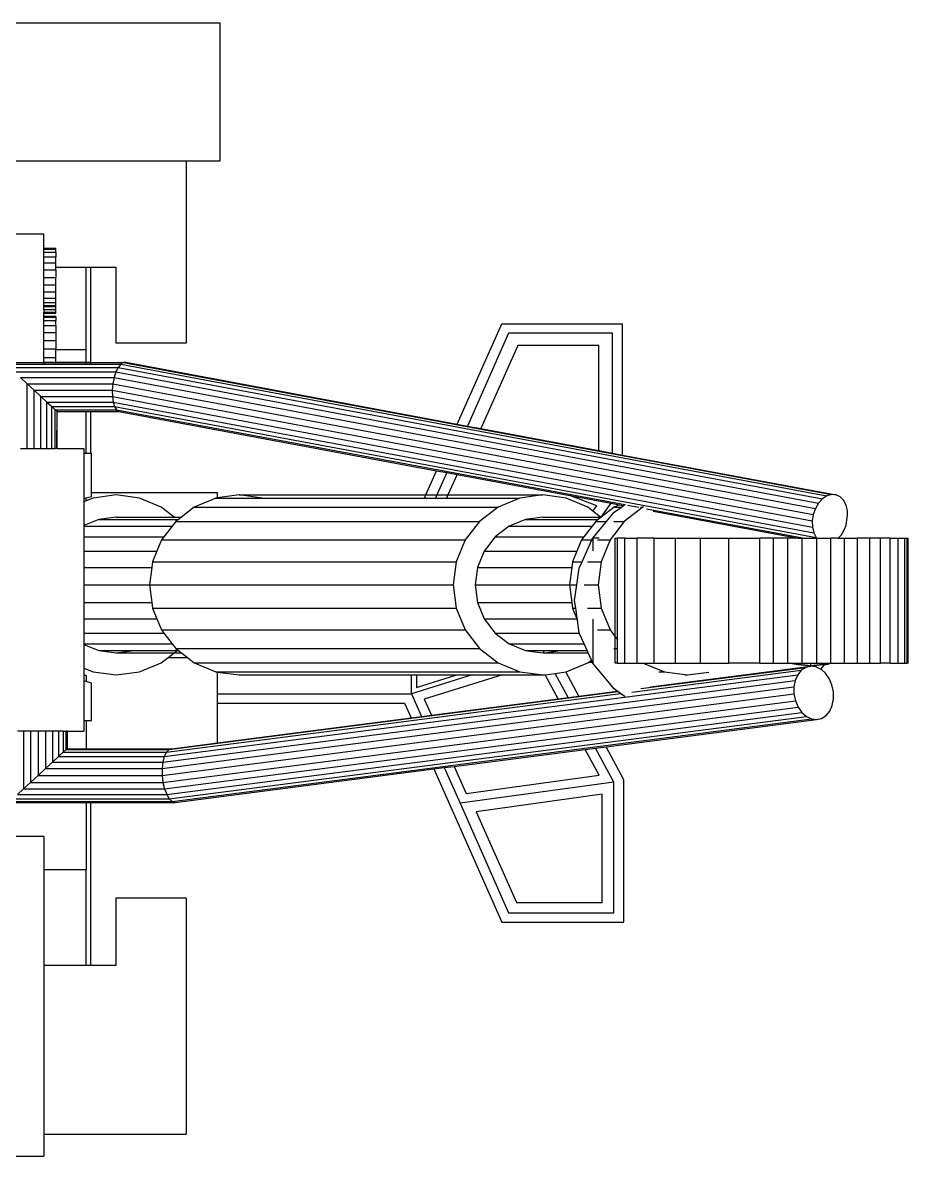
# Model space of a CAD drawing. Header units: inches. Extents: x -625442 to 34963, y -27993 to 66986.
# Drawn here: x 3385.37 to 3395.94, y 22021.67 to 22035.2 of the extents above; entities that cross this region are included whole.
import ezdxf

# ---------------------------------------------------------------- set-up
doc = ezdxf.new("R2010")
doc.units = ezdxf.units.IN
doc.header["$LTSCALE"] = 0.5
doc.header["$MEASUREMENT"] = 0
doc.layers.add('P-FURNITURE', color=201, linetype='Continuous')

# ---------------------------------------------------------------- blocks, each defined once
blk = doc.blocks.new('John Deere pl')
for p, q in [((6.95077, 2.5015), (7.09082, 2.5015)), ((7.09082, 2.43591), (7.09082, 2.5015)), ((6.95077, 2.43591), (7.07467, 2.43591)), ((7.07467, 2.43591), (7.07467, 2.34922)), ((7.07467, 2.43591), (7.09082, 2.43591)), ((6.99237, 2.4011), (7.00708, 2.4011)), ((7.00708, 2.39429), (7.00708, 2.4011)), ((7.00708, 2.39381), (7.00708, 2.39429)), ((7.00708, 2.39429), (7.01274, 2.39429)), ((7.00708, 2.39243), (7.00708, 2.39381)), ((7.00708, 2.39381), (7.01274, 2.39381)), ((7.00708, 2.39243), (7.01274, 2.39243)), ((7.00708, 2.39023), (7.00708, 2.39243)), ((7.01274, 2.39381), (7.01274, 2.39429)), ((7.01274, 2.39243), (7.01274, 2.39381)), ((7.01274, 2.39243), (7.01274, 2.39023)), ((7.00708, 2.39023), (7.01274, 2.39023)), ((7.00708, 2.38736), (7.00708, 2.39023)), ((7.00708, 2.38736), (7.01274, 2.38736)), ((7.00708, 2.38402), (7.00708, 2.38736)), ((7.01274, 2.38736), (7.01274, 2.39023)), ((7.01274, 2.38532), (7.01274, 2.38736)), ((7.00708, 2.38043), (7.00708, 2.38402)), ((7.00708, 2.38402), (7.01274, 2.38402)), ((7.01274, 2.38532), (7.02715, 2.38532)), ((7.01274, 2.38402), (7.01274, 2.38532)), ((7.01274, 2.38402), (7.01274, 2.38043)), ((7.02715, 2.34596), (7.02715, 2.38532)), ((7.02715, 2.38532), (7.02923, 2.38532)), ((7.02923, 2.38532), (7.04126, 2.38532)), ((7.02923, 2.38532), (7.02923, 2.34008)), ((7.04126, 2.38532), (7.04126, 2.34922)), ((7.00708, 2.37685), (7.00708, 2.38043)), ((7.00708, 2.38043), (7.01274, 2.38043)), ((7.00708, 2.37351), (7.00708, 2.37685)), ((7.00708, 2.37685), (7.01274, 2.37685)), ((7.01274, 2.37685), (7.01274, 2.38043)), ((7.01274, 2.37351), (7.01274, 2.37685)), ((7.00708, 2.37064), (7.00708, 2.37351)), ((7.00708, 2.37351), (7.01274, 2.37351)), ((7.01274, 2.37064), (7.01274, 2.37351)), ((7.00708, 2.36843), (7.00708, 2.37064)), ((7.00708, 2.37064), (7.01274, 2.37064)), ((7.00708, 2.36705), (7.00708, 2.36843)), ((7.00708, 2.36843), (7.01274, 2.36843)), ((7.00708, 2.36705), (7.01274, 2.36705)), ((7.00708, 2.36658), (7.00708, 2.36705)), ((7.00708, 2.36658), (7.01274, 2.36658)), ((7.00708, 2.36511), (7.00708, 2.36658)), ((7.01274, 2.36843), (7.01274, 2.37064)), ((7.01274, 2.36705), (7.01274, 2.36843)), ((7.01274, 2.36658), (7.01274, 2.36705)), ((7.01274, 2.36511), (7.01274, 2.36658)), ((7.00708, 2.36511), (7.01274, 2.36511)), ((7.00708, 2.36511), (7.00708, 2.36386)), ((7.00708, 2.36386), (7.01274, 2.36386)), ((7.00708, 2.36343), (7.00708, 2.36386)), ((7.00708, 2.36209), (7.00708, 2.36343)), ((7.00708, 2.36343), (7.01274, 2.36343)), ((7.00708, 2.36209), (7.01274, 2.36209)), ((7.00708, 2.36156), (7.00708, 2.36209)), ((7.00708, 2.36156), (7.01274, 2.36156)), ((7.00708, 2.36), (7.00708, 2.36156)), ((7.00708, 2.36), (7.01274, 2.36)), ((7.00708, 2.35752), (7.00708, 2.36)), ((7.01274, 2.36386), (7.01274, 2.36511)), ((7.01274, 2.36343), (7.01274, 2.36386)), ((7.01274, 2.36156), (7.01274, 2.36209)), ((7.01274, 2.36156), (7.01274, 2.36)), ((7.01274, 2.35752), (7.01274, 2.36)), ((7.00708, 2.35752), (7.01274, 2.35752)), ((7.00708, 2.35429), (7.00708, 2.35752)), ((7.01274, 2.35752), (7.01274, 2.35429)), ((7.20361, 2.31068), (7.2248, 2.3584)), ((7.2248, 2.3584), (7.28221, 2.3584)), ((7.28221, 2.29601), (7.28221, 2.3584)), ((7.00708, 2.35429), (7.01274, 2.35429)), ((7.00708, 2.35052), (7.00708, 2.35429)), ((7.00708, 2.35052), (7.01274, 2.35052)), ((7.00708, 2.34648), (7.00708, 2.35052)), ((7.01274, 2.35429), (7.01274, 2.35052)), ((7.01274, 2.35052), (7.01274, 2.34648)), ((7.07467, 2.34922), (7.04126, 2.34922)), ((7.22805, 2.35394), (7.20844, 2.30978)), ((7.27737, 2.35394), (7.22805, 2.35394)), ((7.27737, 2.29691), (7.27737, 2.35394)), ((7.00708, 2.34648), (7.01274, 2.34648)), ((7.00708, 2.34244), (7.00708, 2.34648)), ((7.01274, 2.34596), (7.01274, 2.34648)), ((7.02715, 2.34596), (7.01274, 2.34596)), ((7.01274, 2.34244), (7.01274, 2.34596)), ((7.02715, 2.34008), (7.02715, 2.34596)), ((7.23238, 2.34801), (7.21488, 2.30858)), ((7.27092, 2.34801), (7.23238, 2.34801)), ((7.27092, 2.29812), (7.27092, 2.34801)), ((6.99237, 2.34005), (7.00708, 2.34008)), ((6.99237, 2.33931), (7.00708, 2.33931)), ((6.99237, 2.33923), (7.00708, 2.33923)), ((7.00708, 2.34244), (7.01274, 2.34244)), ((7.00708, 2.34008), (7.00708, 2.34244)), ((7.00708, 2.34008), (7.01274, 2.34008)), ((7.00708, 2.33931), (7.00708, 2.34008)), ((7.00708, 2.33923), (7.00708, 2.33931)), ((7.00708, 2.33931), (7.01274, 2.33931)), ((7.00708, 2.33923), (7.01274, 2.33923)), ((7.01274, 2.34008), (7.01274, 2.34244)), ((7.01274, 2.34008), (7.02715, 2.34008)), ((7.01274, 2.33931), (7.01274, 2.34008)), ((7.01274, 2.33923), (7.01274, 2.33931)), ((7.01274, 2.33931), (7.02715, 2.33931)), ((7.01274, 2.33923), (7.02715, 2.33923)), ((7.02715, 2.34008), (7.02923, 2.34008)), ((7.02715, 2.33931), (7.02715, 2.34008)), ((7.02715, 2.33923), (7.02715, 2.33931)), ((7.02715, 2.33931), (7.02923, 2.33931)), ((7.02715, 2.33923), (7.02923, 2.33923)), ((7.02923, 2.34008), (7.04487, 2.34005)), ((7.02923, 2.34008), (7.02923, 2.33931)), ((7.02923, 2.33931), (7.02923, 2.33923)), ((7.02923, 2.33931), (7.04373, 2.33931)), ((7.02923, 2.33923), (7.0436, 2.33923)), ((7.0436, 2.33923), (7.04239, 2.33767)), ((7.04373, 2.33931), (7.0436, 2.33923)), ((7.0436, 2.33923), (7.37934, 2.27657)), ((7.04487, 2.34005), (7.04373, 2.33931)), ((7.0461, 2.34008), (7.04487, 2.34005)), ((7.04487, 2.34005), (7.38156, 2.27721)), ((7.0461, 2.34008), (7.20361, 2.31068)), ((6.99062, 2.33767), (7.04239, 2.33767)), ((6.993, 2.33549), (7.04132, 2.33549)), ((7.04132, 2.33549), (7.04047, 2.33282)), ((7.04239, 2.33767), (7.04132, 2.33549)), ((7.04132, 2.33549), (7.37536, 2.27314)), ((7.04239, 2.33767), (7.37723, 2.27518)), ((6.9959, 2.33282), (7.04047, 2.33282)), ((6.9959, 2.33282), (6.99912, 2.32985)), ((6.99912, 2.32985), (7.00245, 2.32679)), ((6.99912, 2.32985), (7.03988, 2.32985)), ((6.99912, 2.29908), (6.99912, 2.32985)), ((7.03988, 2.32985), (7.0396, 2.32679)), ((7.04047, 2.33282), (7.03988, 2.32985)), ((7.03988, 2.32985), (7.37283, 2.26771)), ((7.04047, 2.33282), (7.37386, 2.27059)), ((7.00245, 2.29908), (7.00245, 2.32679)), ((7.00245, 2.32679), (7.00566, 2.32384)), ((7.00245, 2.32679), (7.0396, 2.32679)), ((7.00566, 2.29908), (7.00566, 2.32384)), ((7.00566, 2.32384), (7.00853, 2.3212)), ((7.00566, 2.32384), (7.03965, 2.32384)), ((7.0396, 2.32679), (7.03965, 2.32384)), ((7.0396, 2.32679), (7.37235, 2.26468)), ((7.03965, 2.32384), (7.04003, 2.3212)), ((7.03965, 2.32384), (7.37244, 2.26172)), ((7.00853, 2.29908), (7.00853, 2.3212)), ((7.00853, 2.3212), (7.01086, 2.31905)), ((7.00853, 2.3212), (7.04003, 2.3212)), ((7.01086, 2.29908), (7.01086, 2.31905)), ((7.01086, 2.31905), (7.0125, 2.31754)), ((7.01086, 2.31905), (7.04071, 2.31905)), ((7.0125, 2.31754), (7.04164, 2.31754)), ((7.0125, 2.29908), (7.0125, 2.31754)), ((7.01334, 2.31678), (7.0125, 2.31754)), ((7.04003, 2.3212), (7.3731, 2.25903)), ((7.04003, 2.3212), (7.04071, 2.31905)), ((7.04071, 2.31905), (7.04164, 2.31754)), ((7.04071, 2.31905), (7.37428, 2.25679)), ((7.04164, 2.31754), (7.28329, 2.27244)), ((7.04164, 2.31754), (7.04276, 2.31678)), ((7.01331, 2.29908), (7.01334, 2.31678)), ((7.01334, 2.29908), (7.01334, 2.31678)), ((7.01334, 2.31678), (7.02715, 2.31678)), ((7.02715, 2.29683), (7.02715, 2.31678)), ((7.02715, 2.31678), (7.02923, 2.31678)), ((7.02923, 2.31678), (7.02923, 2.29683)), ((7.02923, 2.31678), (7.04276, 2.31678)), ((7.04276, 2.31678), (7.1938, 2.28858)), ((7.20361, 2.31068), (7.20844, 2.30978)), ((7.20844, 2.30978), (7.21488, 2.30858)), ((7.21488, 2.30858), (7.27092, 2.29812)), ((6.9959, 2.29908), (6.99912, 2.29908)), ((6.99912, 2.29908), (7.00245, 2.29908)), ((7.00245, 2.29908), (7.00566, 2.29908)), ((7.00566, 2.29908), (7.00853, 2.29908)), ((7.00853, 2.29908), (7.01086, 2.29908)), ((7.01086, 2.29908), (7.0125, 2.29908)), ((7.01331, 2.29908), (7.0125, 2.29908)), ((7.01334, 2.29908), (7.01331, 2.29908)), ((7.01334, 2.29908), (7.02604, 2.29908)), ((7.02604, 2.29908), (7.02604, 2.29683)), ((7.02604, 2.29683), (7.02715, 2.29683)), ((7.02604, 2.29683), (7.02604, 2.27536)), ((7.02715, 2.29683), (7.02923, 2.29683)), ((7.02923, 2.29683), (7.02972, 2.29683)), ((7.02972, 2.27819), (7.02972, 2.29683)), ((7.27092, 2.29812), (7.27737, 2.29691)), ((7.27737, 2.29691), (7.28221, 2.29601)), ((7.28221, 2.29601), (7.38372, 2.27706)), ((7.18867, 2.27703), (7.1938, 2.28858)), ((7.1938, 2.28858), (7.19863, 2.28768)), ((7.19863, 2.28768), (7.1939, 2.27703)), ((7.19863, 2.28768), (7.20352, 2.28677)), ((7.20352, 2.28677), (7.19919, 2.27703)), ((7.20352, 2.28677), (7.25707, 2.27678)), ((7.02604, 2.27536), (7.02715, 2.27566)), ((7.02604, 2.27536), (7.02604, 2.27372)), ((7.02715, 2.27418), (7.02604, 2.27372)), ((7.02604, 2.27372), (7.02604, 2.26249)), ((7.02715, 2.27566), (7.02972, 2.27635)), ((7.02715, 2.27418), (7.02715, 2.27566)), ((7.03048, 2.27557), (7.02715, 2.27418)), ((7.02972, 2.27635), (7.02972, 2.27819)), ((7.02972, 2.27819), (7.08965, 2.27819)), ((7.04151, 2.27703), (7.03048, 2.27557)), ((7.05254, 2.27557), (7.04151, 2.27703)), ((7.06281, 2.27129), (7.05254, 2.27557)), ((7.08888, 2.27557), (7.0786, 2.27129)), ((7.08965, 2.27567), (7.08888, 2.27557)), ((7.08888, 2.27557), (7.08965, 2.27557)), ((7.08965, 2.27567), (7.08965, 2.27819)), ((7.09991, 2.27703), (7.08965, 2.27567)), ((7.08965, 2.27557), (7.08965, 2.27567)), ((7.08965, 2.27557), (7.11094, 2.27557)), ((7.11094, 2.27557), (7.09991, 2.27703)), ((7.09991, 2.27703), (7.18867, 2.27703)), ((7.11094, 2.27557), (7.18802, 2.27557)), ((7.18802, 2.27557), (7.18867, 2.27703)), ((7.18802, 2.27557), (7.19326, 2.27557)), ((7.18867, 2.27703), (7.1939, 2.27703)), ((7.1939, 2.27703), (7.19326, 2.27557)), ((7.19326, 2.27557), (7.19854, 2.27557)), ((7.1939, 2.27703), (7.19919, 2.27703)), ((7.19919, 2.27703), (7.19854, 2.27557)), ((7.19854, 2.27557), (7.2333, 2.27557)), ((7.19919, 2.27703), (7.24433, 2.27703)), ((7.2333, 2.27557), (7.22302, 2.27129)), ((7.24433, 2.27703), (7.2333, 2.27557)), ((7.25536, 2.27557), (7.24433, 2.27703)), ((7.26563, 2.27129), (7.25536, 2.27557)), ((7.26992, 2.27179), (7.25707, 2.27678)), ((7.25707, 2.27678), (7.27684, 2.27308)), ((7.37723, 2.27518), (7.37536, 2.27314)), ((7.37934, 2.27657), (7.37723, 2.27518)), ((7.38156, 2.27721), (7.37934, 2.27657)), ((7.38372, 2.27706), (7.38156, 2.27721)), ((7.38567, 2.27614), (7.38372, 2.27706)), ((7.3873, 2.2745), (7.38567, 2.27614)), ((7.38849, 2.27226), (7.3873, 2.2745)), ((7.06897, 2.26656), (7.06281, 2.27129)), ((7.0786, 2.27129), (7.07245, 2.26656)), ((7.0786, 2.27129), (7.22302, 2.27129)), ((7.22302, 2.27129), (7.2142, 2.2645)), ((7.26812, 2.26938), (7.26563, 2.27129)), ((7.26812, 2.26938), (7.26992, 2.27179)), ((7.27179, 2.26656), (7.26812, 2.26938)), ((7.27195, 2.26656), (7.27684, 2.27308)), ((7.27825, 2.27129), (7.2721, 2.26656)), ((7.27461, 2.2645), (7.27815, 2.26878)), ((7.27684, 2.27308), (7.28079, 2.27235)), ((7.27815, 2.26878), (7.28168, 2.27129)), ((7.28079, 2.27235), (7.27825, 2.27129)), ((7.27825, 2.27129), (7.28168, 2.27129)), ((7.28079, 2.27235), (7.28267, 2.272)), ((7.28168, 2.27129), (7.28267, 2.272)), ((7.28267, 2.272), (7.28329, 2.27244)), ((7.29183, 2.27129), (7.28301, 2.2645)), ((7.28329, 2.27244), (7.28366, 2.2727)), ((7.28458, 2.2722), (7.28998, 2.27119)), ((7.29072, 2.27129), (7.29183, 2.27129)), ((7.29217, 2.27144), (7.29183, 2.27129)), ((7.29357, 2.27052), (7.36873, 2.25649)), ((7.2968, 2.26936), (7.32323, 2.26443)), ((7.37386, 2.27059), (7.37283, 2.26771)), ((7.37536, 2.27314), (7.37386, 2.27059)), ((7.38914, 2.26957), (7.38849, 2.27226)), ((7.38921, 2.26736), (7.38914, 2.26957)), ((7.03318, 2.26545), (7.02604, 2.26249)), ((7.04151, 2.26656), (7.03318, 2.26545)), ((7.03318, 2.26545), (7.07102, 2.26545)), ((7.04151, 2.26656), (7.06897, 2.26656)), ((7.06978, 2.2645), (7.06804, 2.26223)), ((7.06897, 2.26656), (7.07245, 2.26656)), ((7.07102, 2.26545), (7.06978, 2.2645)), ((7.06978, 2.2645), (7.2142, 2.2645)), ((7.07245, 2.26656), (7.07102, 2.26545)), ((7.2142, 2.2645), (7.20742, 2.25564)), ((7.236, 2.26545), (7.22824, 2.26223)), ((7.24433, 2.26656), (7.236, 2.26545)), ((7.236, 2.26545), (7.27067, 2.26545)), ((7.24433, 2.26656), (7.27179, 2.26656)), ((7.26943, 2.2645), (7.26769, 2.26223)), ((7.26799, 2.25649), (7.27461, 2.2645)), ((7.27067, 2.26545), (7.26943, 2.2645)), ((7.26943, 2.2645), (7.27461, 2.2645)), ((7.2721, 2.26656), (7.27067, 2.26545)), ((7.27179, 2.26656), (7.27195, 2.26656)), ((7.27195, 2.26656), (7.2721, 2.26656)), ((7.28301, 2.2645), (7.27624, 2.25564)), ((7.27798, 2.2645), (7.28301, 2.2645)), ((7.32323, 2.26443), (7.36575, 2.25649)), ((7.37283, 2.26771), (7.37235, 2.26468)), ((7.37235, 2.26468), (7.37244, 2.26172)), ((7.38843, 2.26269), (7.38921, 2.26736)), ((7.02604, 2.26249), (7.02604, 2.26223)), ((7.02604, 2.26223), (7.06804, 2.26223)), ((7.02604, 2.26223), (7.02604, 2.25709)), ((7.06804, 2.26223), (7.06412, 2.25709)), ((7.22824, 2.26223), (7.22157, 2.25709)), ((7.22824, 2.26223), (7.26769, 2.26223)), ((7.26769, 2.26223), (7.26377, 2.25709)), ((7.37244, 2.26172), (7.3731, 2.25903)), ((7.3731, 2.25903), (7.37428, 2.25679)), ((7.3847, 2.25649), (7.38622, 2.25815)), ((7.38622, 2.25815), (7.38772, 2.2607)), ((7.38772, 2.2607), (7.38843, 2.26269)), ((7.02604, 2.25709), (7.06412, 2.25709)), ((7.02604, 2.25709), (7.02604, 2.2504)), ((7.063, 2.25564), (7.06084, 2.2504)), ((7.06412, 2.25709), (7.063, 2.25564)), ((7.063, 2.25564), (7.20742, 2.25564)), ((7.20742, 2.25564), (7.20317, 2.24532)), ((7.22157, 2.25709), (7.21646, 2.2504)), ((7.22157, 2.25709), (7.26377, 2.25709)), ((7.26266, 2.25564), (7.2605, 2.2504)), ((7.26377, 2.25709), (7.26266, 2.25564)), ((7.26266, 2.25564), (7.26761, 2.25564)), ((7.26301, 2.24532), (7.26761, 2.25564)), ((7.26761, 2.25564), (7.26799, 2.25649)), ((7.26799, 2.25649), (7.26799, 2.25053)), ((7.2711, 2.25649), (7.26799, 2.25649)), ((7.27036, 2.25564), (7.27624, 2.25564)), ((7.27624, 2.25564), (7.27198, 2.24532)), ((7.27875, 2.25649), (7.27983, 2.25649)), ((7.27875, 2.20957), (7.27875, 2.25649)), ((7.27983, 2.20815), (7.27983, 2.25649)), ((7.28335, 2.25649), (7.27983, 2.25649)), ((7.28335, 2.19716), (7.28335, 2.25649)), ((7.28335, 2.25649), (7.2892, 2.25649)), ((7.2892, 2.19716), (7.2892, 2.25649)), ((7.29727, 2.25649), (7.2892, 2.25649)), ((7.29727, 2.25649), (7.30738, 2.25649)), ((7.29727, 2.19716), (7.29727, 2.25649)), ((7.30738, 2.25649), (7.31929, 2.25649)), ((7.30738, 2.19716), (7.30738, 2.25649)), ((7.31929, 2.19716), (7.31929, 2.25649)), ((7.31929, 2.25649), (7.32323, 2.25649)), ((7.32323, 2.25649), (7.33273, 2.25649)), ((7.33273, 2.19716), (7.33273, 2.25649)), ((7.33273, 2.25649), (7.3474, 2.25649)), ((7.3474, 2.19716), (7.3474, 2.25649)), ((7.35397, 2.25649), (7.3474, 2.25649)), ((7.35397, 2.19716), (7.35397, 2.25649)), ((7.36075, 2.25649), (7.35397, 2.25649)), ((7.36075, 2.19716), (7.36075, 2.25649)), ((7.36575, 2.25649), (7.36075, 2.25649)), ((7.36575, 2.25649), (7.36764, 2.25649)), ((7.36764, 2.19716), (7.36764, 2.25649)), ((7.36764, 2.25649), (7.36873, 2.25649)), ((7.36873, 2.25649), (7.37452, 2.25649)), ((7.37428, 2.25679), (7.37452, 2.25649)), ((7.37452, 2.19716), (7.37452, 2.25649)), ((7.37452, 2.25649), (7.38128, 2.25649)), ((7.38128, 2.19716), (7.38128, 2.25649)), ((7.3847, 2.25649), (7.38128, 2.25649)), ((7.3847, 2.25649), (7.38779, 2.25649)), ((7.38779, 2.19716), (7.38779, 2.25649)), ((7.38779, 2.25649), (7.39396, 2.25649)), ((7.39396, 2.19716), (7.39396, 2.25649)), ((7.39969, 2.25649), (7.39396, 2.25649)), ((7.39969, 2.19716), (7.39969, 2.25649)), ((7.40487, 2.25649), (7.39969, 2.25649)), ((7.40487, 2.19716), (7.40487, 2.25649)), ((7.40942, 2.25649), (7.40487, 2.25649)), ((7.40942, 2.19716), (7.40942, 2.25649)), ((7.40942, 2.25649), (7.41326, 2.25649)), ((7.41326, 2.19716), (7.41326, 2.25649)), ((7.41326, 2.25649), (7.41633, 2.25649)), ((7.41633, 2.19716), (7.41633, 2.25649)), ((7.41633, 2.25649), (7.41752, 2.25649)), ((7.41752, 2.19716), (7.41752, 2.25649)), ((7.41752, 2.25649), (7.41794, 2.25649)), ((7.41806, 2.25649), (7.41794, 2.25649)), ((7.41794, 2.19716), (7.41794, 2.25649)), ((7.41806, 2.19716), (7.41806, 2.25649)), ((7.02604, 2.2504), (7.06084, 2.2504)), ((7.02604, 2.2504), (7.02604, 2.24261)), ((7.06084, 2.2504), (7.05875, 2.24532)), ((7.21646, 2.2504), (7.21324, 2.24261)), ((7.21646, 2.2504), (7.2605, 2.2504)), ((7.2605, 2.2504), (7.2584, 2.24532)), ((7.02604, 2.24261), (7.05839, 2.24261)), ((7.02604, 2.24261), (7.02604, 2.23425)), ((7.05839, 2.24261), (7.05729, 2.23425)), ((7.05875, 2.24532), (7.05839, 2.24261)), ((7.05875, 2.24532), (7.20317, 2.24532)), ((7.20317, 2.24532), (7.20171, 2.23425)), ((7.21324, 2.24261), (7.21214, 2.23425)), ((7.21324, 2.24261), (7.25804, 2.24261)), ((7.25804, 2.24261), (7.25695, 2.23425)), ((7.2584, 2.24532), (7.25804, 2.24261)), ((7.2584, 2.24532), (7.26301, 2.24532)), ((7.26048, 2.23425), (7.26161, 2.24218)), ((7.26161, 2.24218), (7.26301, 2.24532)), ((7.26557, 2.24532), (7.27198, 2.24532)), ((7.27198, 2.24532), (7.27053, 2.23425)), ((7.02604, 2.23425), (7.05729, 2.23425)), ((7.02604, 2.23425), (7.02604, 2.22589)), ((7.05729, 2.23425), (7.20171, 2.23425)), ((7.05729, 2.23425), (7.05839, 2.22589)), ((7.20171, 2.23425), (7.20317, 2.22318)), ((7.21214, 2.23425), (7.21324, 2.22589)), ((7.21214, 2.23425), (7.25695, 2.23425)), ((7.25695, 2.23425), (7.26048, 2.23425)), ((7.25695, 2.23425), (7.25804, 2.22589)), ((7.25943, 2.22682), (7.26048, 2.23425)), ((7.26394, 2.23425), (7.27053, 2.23425)), ((7.27053, 2.23425), (7.27198, 2.22318)), ((7.02604, 2.22589), (7.05839, 2.22589)), ((7.02604, 2.22589), (7.02604, 2.21809)), ((7.05839, 2.22589), (7.05875, 2.22318)), ((7.21324, 2.22589), (7.21646, 2.21809)), ((7.21324, 2.22589), (7.25804, 2.22589)), ((7.25804, 2.22589), (7.2584, 2.22318)), ((7.25995, 2.22318), (7.25943, 2.22682)), ((7.05875, 2.22318), (7.20317, 2.22318)), ((7.05875, 2.22318), (7.06084, 2.21809)), ((7.20317, 2.22318), (7.20742, 2.21286)), ((7.2584, 2.22318), (7.25995, 2.22318)), ((7.2584, 2.22318), (7.2605, 2.21809)), ((7.26076, 2.21746), (7.25995, 2.22318)), ((7.26557, 2.22318), (7.27198, 2.22318)), ((7.27198, 2.22318), (7.27624, 2.21286)), ((7.02604, 2.21809), (7.06084, 2.21809)), ((7.02604, 2.21809), (7.02604, 2.2114)), ((7.06084, 2.21809), (7.063, 2.21286)), ((7.21646, 2.21809), (7.22157, 2.2114)), ((7.21646, 2.21809), (7.2605, 2.21809)), ((7.2605, 2.21809), (7.26076, 2.21746)), ((7.26161, 2.21147), (7.26076, 2.21746)), ((7.26799, 2.21797), (7.26799, 2.19716)), ((7.02604, 2.2114), (7.06412, 2.2114)), ((7.02604, 2.2114), (7.02604, 2.20627)), ((7.063, 2.21286), (7.20742, 2.21286)), ((7.063, 2.21286), (7.06412, 2.2114)), ((7.06412, 2.2114), (7.06804, 2.20627)), ((7.20742, 2.21286), (7.2142, 2.204)), ((7.22157, 2.2114), (7.22824, 2.20627)), ((7.22157, 2.2114), (7.26164, 2.2114)), ((7.26164, 2.2114), (7.26161, 2.21147)), ((7.26393, 2.20627), (7.26164, 2.2114)), ((7.27036, 2.21286), (7.27624, 2.21286)), ((7.27624, 2.21286), (7.27875, 2.20957)), ((7.27875, 2.20957), (7.27983, 2.20815)), ((7.27875, 2.204), (7.27875, 2.20957)), ((7.02604, 2.20627), (7.06804, 2.20627)), ((7.02604, 2.20627), (7.02604, 2.20601)), ((7.02604, 2.20601), (7.03318, 2.20304)), ((7.02604, 2.20601), (7.02604, 2.19477)), ((7.06804, 2.20627), (7.06978, 2.204)), ((7.06978, 2.204), (7.2142, 2.204)), ((7.06978, 2.204), (7.07102, 2.20304)), ((7.2142, 2.204), (7.22302, 2.1972)), ((7.22824, 2.20627), (7.236, 2.20304)), ((7.22824, 2.20627), (7.26393, 2.20627)), ((7.26537, 2.20304), (7.26393, 2.20627)), ((7.27798, 2.204), (7.27875, 2.204)), ((7.27875, 2.204), (7.27983, 2.204)), ((7.27875, 2.19716), (7.27875, 2.204)), ((7.27983, 2.204), (7.27983, 2.20815)), ((7.27983, 2.19716), (7.27983, 2.204)), ((7.03318, 2.20304), (7.04984, 2.20304)), ((7.03318, 2.20304), (7.04151, 2.20194)), ((7.04151, 2.20194), (7.04984, 2.20304)), ((7.04151, 2.20194), (7.06897, 2.20194)), ((7.04984, 2.20304), (7.0704, 2.20304)), ((7.06281, 2.1972), (7.06613, 2.19975)), ((7.06613, 2.19975), (7.06897, 2.20194)), ((7.06613, 2.19975), (7.07529, 2.19975)), ((7.06897, 2.20194), (7.0704, 2.20304)), ((7.06897, 2.20194), (7.07245, 2.20194)), ((7.0704, 2.20304), (7.07102, 2.20304)), ((7.07102, 2.20304), (7.07245, 2.20194)), ((7.07245, 2.20194), (7.07529, 2.19975)), ((7.07529, 2.19975), (7.0786, 2.1972)), ((7.236, 2.20304), (7.24071, 2.20304)), ((7.236, 2.20304), (7.2393, 2.2026)), ((7.2393, 2.2026), (7.24071, 2.20304)), ((7.2393, 2.2026), (7.24433, 2.20194)), ((7.24071, 2.20304), (7.24477, 2.20304)), ((7.24433, 2.20194), (7.24462, 2.20198)), ((7.24483, 2.20204), (7.24462, 2.20198)), ((7.24462, 2.20198), (7.24484, 2.20201)), ((7.24483, 2.20204), (7.24477, 2.20304)), ((7.24477, 2.20304), (7.25266, 2.20304)), ((7.24483, 2.20204), (7.24511, 2.20204)), ((7.24484, 2.20201), (7.24483, 2.20204)), ((7.24484, 2.20201), (7.24511, 2.20204)), ((7.24511, 2.20204), (7.25266, 2.20304)), ((7.24511, 2.20204), (7.26586, 2.20194)), ((7.25266, 2.20304), (7.26537, 2.20304)), ((7.26586, 2.20194), (7.26537, 2.20304)), ((7.26737, 2.19854), (7.26586, 2.20194)), ((7.26613, 2.19758), (7.26737, 2.19854)), ((7.2678, 2.19758), (7.26737, 2.19854)), ((7.02604, 2.19477), (7.03048, 2.19293)), ((7.02604, 2.19477), (7.02604, 2.19129)), ((7.03048, 2.19293), (7.04151, 2.19147)), ((7.04151, 2.19147), (7.05254, 2.19293)), ((7.05254, 2.19293), (7.06281, 2.1972)), ((7.0786, 2.1972), (7.22302, 2.1972)), ((7.0786, 2.1972), (7.08888, 2.19293)), ((7.08888, 2.19293), (7.2333, 2.19293)), ((7.08888, 2.19293), (7.08965, 2.19283)), ((7.22302, 2.1972), (7.2333, 2.19293)), ((7.2333, 2.19293), (7.24433, 2.19147)), ((7.25012, 2.19224), (7.25517, 2.1929)), ((7.25517, 2.1929), (7.25536, 2.19293)), ((7.26137, 2.18142), (7.25517, 2.1929)), ((7.25536, 2.19293), (7.26563, 2.1972)), ((7.26563, 2.1972), (7.26613, 2.19758)), ((7.26613, 2.19758), (7.2678, 2.19758)), ((7.26799, 2.19716), (7.2678, 2.19758)), ((7.27815, 2.18487), (7.26799, 2.19716)), ((7.27983, 2.19716), (7.27875, 2.19716)), ((7.27983, 2.19716), (7.28335, 2.19716)), ((7.28335, 2.19716), (7.2892, 2.19716)), ((7.28666, 2.18333), (7.36718, 2.19372)), ((7.2892, 2.19716), (7.29194, 2.19716)), ((7.2909, 2.18498), (7.3693, 2.1951)), ((7.29194, 2.19716), (7.30211, 2.19293)), ((7.29194, 2.19716), (7.29727, 2.19716)), ((7.29549, 2.18582), (7.37168, 2.19566)), ((7.29727, 2.19716), (7.30738, 2.19716)), ((7.29947, 2.19293), (7.30211, 2.19293)), ((7.30211, 2.19293), (7.31314, 2.19147)), ((7.30738, 2.19716), (7.31929, 2.19716)), ((7.31929, 2.19716), (7.32323, 2.19716)), ((7.32323, 2.19716), (7.33273, 2.19716)), ((7.3474, 2.19716), (7.33273, 2.19716)), ((7.3474, 2.19716), (7.35397, 2.19716)), ((7.35397, 2.19716), (7.36075, 2.19716)), ((7.36075, 2.19716), (7.362, 2.19716)), ((7.36292, 2.19683), (7.362, 2.19716)), ((7.362, 2.19716), (7.36266, 2.19716)), ((7.36292, 2.19683), (7.36266, 2.19716)), ((7.36266, 2.19716), (7.36764, 2.19716)), ((7.36549, 2.19632), (7.36292, 2.19683)), ((7.37168, 2.19589), (7.36292, 2.19683)), ((7.36718, 2.19372), (7.36546, 2.19161)), ((7.37168, 2.19566), (7.36549, 2.19632)), ((7.3693, 2.1951), (7.36718, 2.19372)), ((7.36764, 2.19716), (7.37168, 2.19716)), ((7.37168, 2.19566), (7.3693, 2.1951)), ((7.37168, 2.19589), (7.37168, 2.19716)), ((7.37168, 2.19716), (7.37452, 2.19716)), ((7.38043, 2.19683), (7.37168, 2.19589)), ((7.37787, 2.19632), (7.37168, 2.19566)), ((7.37168, 2.19566), (7.37168, 2.19589)), ((7.37415, 2.19535), (7.37168, 2.19566)), ((7.37634, 2.1943), (7.37415, 2.19535)), ((7.37452, 2.19716), (7.3807, 2.19716)), ((7.37804, 2.19635), (7.37634, 2.1943)), ((7.37655, 2.1942), (7.37634, 2.1943)), ((7.37871, 2.19228), (7.37655, 2.1942)), ((7.37787, 2.19632), (7.37804, 2.19635)), ((7.37804, 2.19635), (7.38043, 2.19683)), ((7.38043, 2.19683), (7.3807, 2.19716)), ((7.38128, 2.19716), (7.38043, 2.19683)), ((7.3807, 2.19716), (7.38128, 2.19716)), ((7.38128, 2.19716), (7.38779, 2.19716)), ((7.38779, 2.19716), (7.39396, 2.19716)), ((7.39396, 2.19716), (7.39969, 2.19716)), ((7.39969, 2.19716), (7.40487, 2.19716)), ((7.40942, 2.19716), (7.40487, 2.19716)), ((7.40942, 2.19716), (7.41326, 2.19716)), ((7.41326, 2.19716), (7.41633, 2.19716)), ((7.41633, 2.19716), (7.41752, 2.19716)), ((7.41794, 2.19716), (7.41752, 2.19716)), ((7.41806, 2.19716), (7.41794, 2.19716)), ((7.02715, 2.19129), (7.02604, 2.19129)), ((7.02604, 2.19129), (7.02604, 2.18877)), ((7.02715, 2.18843), (7.02604, 2.18877)), ((7.02604, 2.18877), (7.02604, 2.16982)), ((7.02715, 2.19129), (7.02715, 2.18843)), ((7.02972, 2.18763), (7.02715, 2.18843)), ((7.02972, 2.16982), (7.02972, 2.18763)), ((7.06362, 2.1501), (7.36426, 2.18891)), ((7.06432, 2.15274), (7.36546, 2.19161)), ((7.08965, 2.19283), (7.09991, 2.19147)), ((7.08965, 2.18253), (7.08965, 2.19283)), ((7.09991, 2.19147), (7.18183, 2.19147)), ((7.21069, 2.19147), (7.18183, 2.18253)), ((7.18183, 2.18253), (7.18183, 2.19147)), ((7.18183, 2.19147), (7.18417, 2.19147)), ((7.18417, 2.19147), (7.18417, 2.18553)), ((7.18417, 2.18553), (7.20335, 2.19147)), ((7.18417, 2.19147), (7.20335, 2.19147)), ((7.22506, 2.19147), (7.18793, 2.17997)), ((7.20335, 2.19147), (7.21069, 2.19147)), ((7.21069, 2.19147), (7.22506, 2.19147)), ((7.22506, 2.19147), (7.24433, 2.19147)), ((7.24433, 2.19147), (7.24534, 2.1916)), ((7.24534, 2.1916), (7.25012, 2.19224)), ((7.25152, 2.18015), (7.24534, 2.1916)), ((7.25631, 2.18077), (7.25012, 2.19224)), ((7.31188, 2.19147), (7.31314, 2.19147)), ((7.31314, 2.19147), (7.32323, 2.1928)), ((7.36426, 2.18891), (7.36366, 2.1858)), ((7.36546, 2.19161), (7.36426, 2.18891)), ((7.38049, 2.18973), (7.37871, 2.19228)), ((7.38176, 2.18672), (7.38049, 2.18973)), ((7.06327, 2.14703), (7.36366, 2.1858)), ((7.0633, 2.14373), (7.3637, 2.1825)), ((7.06531, 2.15476), (7.28129, 2.18264)), ((7.06653, 2.15602), (7.27997, 2.18357)), ((7.08965, 2.18253), (7.18183, 2.18253)), ((7.08965, 2.17808), (7.08965, 2.18253)), ((7.18183, 2.18253), (7.18661, 2.17177)), ((7.26137, 2.18142), (7.27968, 2.18378)), ((7.27968, 2.18378), (7.27815, 2.18487)), ((7.27997, 2.18357), (7.27968, 2.18378)), ((7.28129, 2.18264), (7.27997, 2.18357)), ((7.28336, 2.18116), (7.28129, 2.18264)), ((7.36366, 2.1858), (7.3637, 2.1825)), ((7.3637, 2.1825), (7.36438, 2.17923)), ((7.38244, 2.18345), (7.38176, 2.18672)), ((7.38249, 2.18015), (7.38244, 2.18345)), ((7.06369, 2.14042), (7.36438, 2.17923)), ((7.08965, 2.17808), (7.17858, 2.17808)), ((7.08965, 2.15926), (7.08965, 2.17808)), ((7.17858, 2.17808), (7.18166, 2.17113)), ((7.18793, 2.17997), (7.1913, 2.17238)), ((7.1913, 2.17238), (7.25152, 2.18015)), ((7.25152, 2.18015), (7.25631, 2.18077)), ((7.25631, 2.18077), (7.26137, 2.18142)), ((7.36438, 2.17923), (7.36566, 2.17622)), ((7.38069, 2.17435), (7.38189, 2.17705)), ((7.38189, 2.17705), (7.38249, 2.18015)), ((7.06443, 2.13734), (7.36566, 2.17622)), ((7.06546, 2.1347), (7.36743, 2.17367)), ((7.06671, 2.13266), (7.3696, 2.17176)), ((7.18166, 2.17113), (7.18661, 2.17177)), ((7.18661, 2.17177), (7.1913, 2.17238)), ((7.36566, 2.17622), (7.36743, 2.17367)), ((7.36743, 2.17367), (7.3696, 2.17176)), ((7.3696, 2.17176), (7.372, 2.1706)), ((7.37685, 2.17085), (7.37897, 2.17223)), ((7.37897, 2.17223), (7.38069, 2.17435)), ((7.02604, 2.16982), (7.02715, 2.16982)), ((7.02604, 2.16982), (7.02604, 2.16478)), ((7.02715, 2.16982), (7.02972, 2.16982)), ((7.02715, 2.16982), (7.02715, 2.15645)), ((7.06815, 2.13136), (7.372, 2.1706)), ((7.08965, 2.15926), (7.18166, 2.17113)), ((7.27435, 2.15737), (7.37447, 2.17029)), ((7.372, 2.1706), (7.37447, 2.17029)), ((7.37447, 2.17029), (7.37685, 2.17085)), ((6.99735, 2.16478), (6.99447, 2.16478)), ((6.99735, 2.16478), (6.99735, 2.13734)), ((7.0007, 2.16478), (6.99735, 2.16478)), ((7.0007, 2.16478), (7.0007, 2.14042)), ((7.00429, 2.16478), (7.0007, 2.16478)), ((7.00429, 2.16478), (7.00429, 2.14373)), ((7.00788, 2.16478), (7.00429, 2.16478)), ((7.00788, 2.16478), (7.00788, 2.14703)), ((7.01122, 2.16478), (7.00788, 2.16478)), ((7.01122, 2.16478), (7.01122, 2.1501)), ((7.01408, 2.16478), (7.01122, 2.16478)), ((7.01408, 2.16478), (7.01408, 2.15274)), ((7.01628, 2.16478), (7.01408, 2.16478)), ((7.01628, 2.16478), (7.01628, 2.15476)), ((7.01628, 2.16478), (7.01766, 2.16478)), ((7.01764, 2.15601), (7.01766, 2.16478)), ((7.01766, 2.16478), (7.01766, 2.15602)), ((7.01812, 2.16478), (7.01766, 2.16478)), ((7.01812, 2.16478), (7.01812, 2.15645)), ((7.01812, 2.16478), (7.02604, 2.16478)), ((7.01764, 2.15601), (7.01628, 2.15476)), ((7.01766, 2.15602), (7.01764, 2.15601)), ((7.01766, 2.15602), (7.01812, 2.15645)), ((7.01766, 2.15602), (7.02715, 2.15602)), ((7.01812, 2.15645), (7.02715, 2.15645)), ((7.02715, 2.15645), (7.06791, 2.15645)), ((7.02715, 2.15645), (7.02715, 2.15602)), ((7.02715, 2.15602), (7.06653, 2.15602)), ((7.06653, 2.15602), (7.06531, 2.15476)), ((7.06791, 2.15645), (7.06653, 2.15602)), ((7.06791, 2.15645), (7.08965, 2.15926)), ((7.2021, 2.14805), (7.2645, 2.1561)), ((7.2645, 2.1561), (7.26929, 2.15672)), ((7.27109, 2.1439), (7.2645, 2.1561)), ((7.26929, 2.15672), (7.27435, 2.15737)), ((7.278, 2.14059), (7.26929, 2.15672)), ((7.28284, 2.14164), (7.27435, 2.15737)), ((7.01122, 2.1501), (7.00788, 2.14703)), ((7.01408, 2.15274), (7.01122, 2.1501)), ((7.01122, 2.1501), (7.06362, 2.1501)), ((7.01628, 2.15476), (7.01408, 2.15274)), ((7.01408, 2.15274), (7.06432, 2.15274)), ((7.01628, 2.15476), (7.06531, 2.15476)), ((7.06362, 2.1501), (7.06327, 2.14703)), ((7.06432, 2.15274), (7.06362, 2.1501)), ((7.06531, 2.15476), (7.06432, 2.15274)), ((7.00788, 2.14703), (7.00429, 2.14373)), ((7.00788, 2.14703), (7.06327, 2.14703)), ((7.06327, 2.14703), (7.0633, 2.14373)), ((7.06952, 2.13093), (7.19246, 2.1468)), ((7.19246, 2.1468), (7.19741, 2.14744)), ((7.19246, 2.1468), (7.2248, 2.07397)), ((7.19741, 2.14744), (7.2021, 2.14805)), ((7.19741, 2.14744), (7.20494, 2.13048)), ((7.2021, 2.14805), (7.20782, 2.13515)), ((7.0007, 2.14042), (6.99735, 2.13734)), ((7.00429, 2.14373), (7.0007, 2.14042)), ((7.0007, 2.14042), (7.06369, 2.14042)), ((7.00429, 2.14373), (7.0633, 2.14373)), ((7.0633, 2.14373), (7.06369, 2.14042)), ((7.06369, 2.14042), (7.06443, 2.13734)), ((7.278, 2.14059), (7.20494, 2.13048)), ((7.20782, 2.13515), (7.27109, 2.1439)), ((7.278, 2.07843), (7.278, 2.14059)), ((7.28284, 2.07397), (7.28284, 2.14164)), ((6.99735, 2.13734), (6.99447, 2.1347)), ((6.99447, 2.1347), (7.06546, 2.1347)), ((6.99735, 2.13734), (7.06443, 2.13734)), ((7.06443, 2.13734), (7.06546, 2.1347)), ((7.06546, 2.1347), (7.06671, 2.13266)), ((7.27257, 2.13479), (7.21258, 2.12649)), ((7.27257, 2.08342), (7.27257, 2.13479)), ((6.99038, 2.13093), (7.02715, 2.13093)), ((6.99085, 2.13136), (7.02715, 2.13138)), ((6.99087, 2.13138), (7.02715, 2.13138)), ((6.99226, 2.13266), (7.06671, 2.13266)), ((7.02715, 2.13138), (7.02715, 2.13093)), ((7.02715, 2.13138), (7.02923, 2.13138)), ((7.02715, 2.13093), (7.02715, 2.09879)), ((7.02715, 2.13093), (7.02923, 2.13093)), ((7.02923, 2.13138), (7.02923, 2.13093)), ((7.02923, 2.13138), (7.06809, 2.13138)), ((7.02923, 2.13093), (7.06952, 2.13093)), ((7.02923, 2.13093), (7.02923, 2.05339)), ((7.06671, 2.13266), (7.06809, 2.13138)), ((7.06809, 2.13138), (7.06815, 2.13136)), ((7.06815, 2.13136), (7.06952, 2.13093)), ((7.20494, 2.13048), (7.22805, 2.07843)), ((7.21258, 2.12649), (7.2317, 2.08342)), ((7.00708, 2.1147), (6.96611, 2.1147)), ((7.00708, 2.1147), (7.00708, 2.09879)), ((7.02715, 2.09879), (7.00708, 2.09879)), ((7.00708, 2.09879), (7.00708, 2.05339)), ((7.02715, 2.05339), (7.02715, 2.09879)), ((7.04126, 2.08548), (7.04126, 2.05339)), ((7.07467, 2.08548), (7.04126, 2.08548)), ((7.07467, 2.08548), (7.07467, 1.97325)), ((7.2317, 2.08342), (7.27257, 2.08342)), ((7.22805, 2.07843), (7.278, 2.07843)), ((7.2248, 2.07397), (7.28284, 2.07397)), ((7.02715, 2.05339), (7.00708, 2.05339)), ((7.00708, 2.05339), (7.00708, 1.97325)), ((7.02923, 2.05339), (7.02715, 2.05339)), ((7.04126, 2.05339), (7.02923, 2.05339)), ((7.00708, 1.97325), (7.07467, 1.97325)), ((7.00708, 1.97325), (7.00708, 1.96271)), ((6.95077, 1.96271), (7.00708, 1.96271))]:
    blk.add_line(p, q)

msp = doc.modelspace()

# ---------------------------------------------------------------- block references
at = {"layer": 'P-FURNITURE', "xscale": 25.10658779755309, "yscale": 25.10658779755309, "zscale": 25.10658779755309}
msp.add_blockref('John Deere pl', (3209.69576, 21972.39446), dxfattribs=at)

doc.saveas('drawing.dxf')
